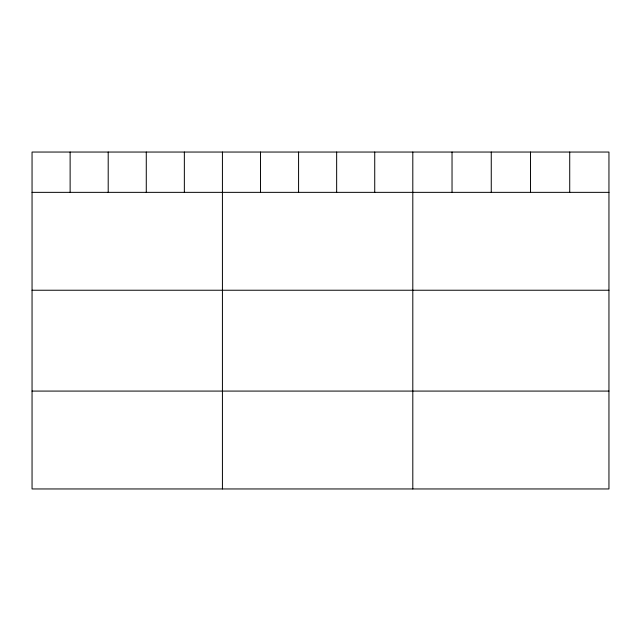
<?xml version="1.0" encoding="UTF-8"?>
<svg xmlns="http://www.w3.org/2000/svg" width="641" height="641" viewBox="0 0 641 641"><rect width="100%" height="100%" fill="white"/><g stroke="black" fill="none" stroke-linecap="round" stroke-linejoin="round"><path stroke-width="0.96" d="M608.95 192.356L608.95 488.955L32.05 488.955L32.05 152.045L608.95 152.045L608.95 192.356L32.05 192.356M32.05 290.237L608.95 290.237M32.05 391.082L608.95 391.082M569.721 152.045L569.721 192.356M530.492 152.045L530.492 192.356M491.262 152.045L491.262 192.356M452.033 152.045L452.033 192.356M412.804 152.045L412.804 488.955M374.729 152.045L374.729 192.356M336.653 152.045L336.653 192.356M298.578 152.045L298.578 192.356M260.502 152.045L260.502 192.356M222.427 152.045L222.427 488.955M184.352 152.045L184.352 192.356M146.276 152.045L146.276 192.356M108.201 152.045L108.201 192.356M70.125 152.045L70.125 192.356"/></g></svg>
